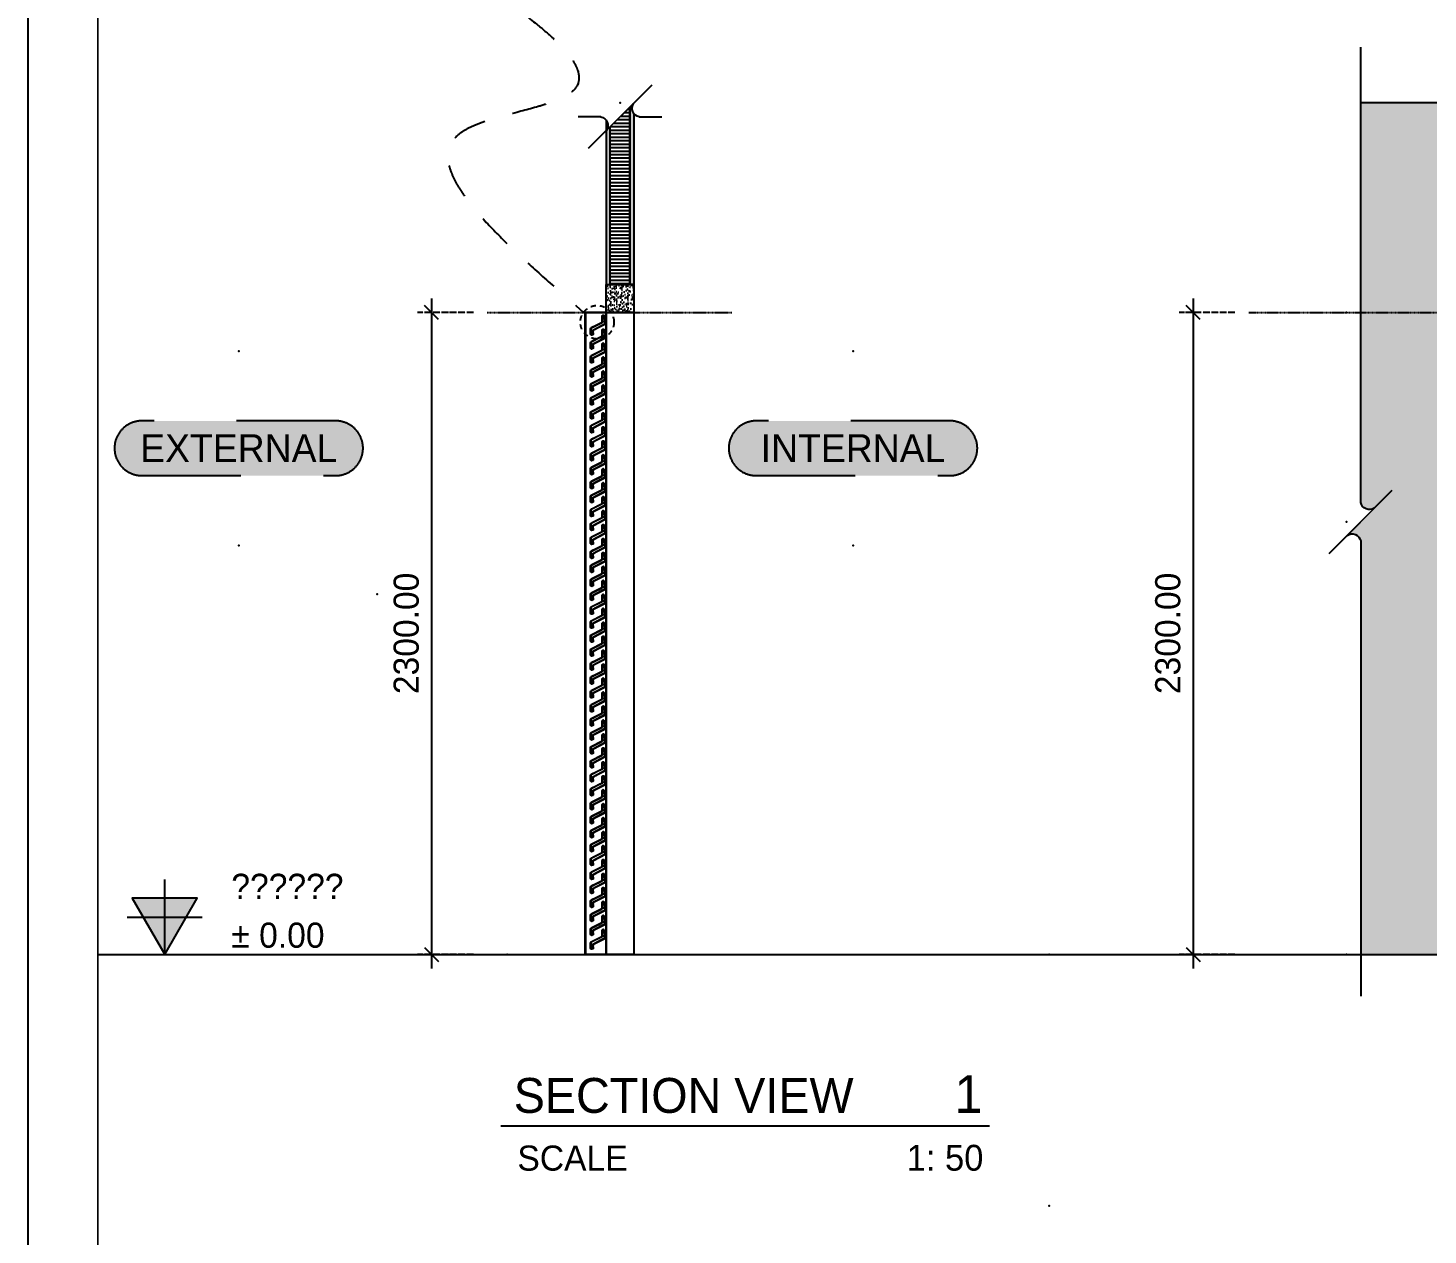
# Model space of a CAD drawing. Header units: millimetres. Extents: x -244126 to 368105, y -173968 to 259060.
# Drawn here: x -95051 to -90039, y 61630 to 65953 of the extents above; entities that cross this region are included whole.
import ezdxf
from ezdxf.enums import TextEntityAlignment as Align

# ---------------------------------------------------------------- set-up
doc = ezdxf.new("R2010")
doc.units = ezdxf.units.MM
doc.header["$MEASUREMENT"] = 0
for name, pattern in [('005_GG_TA_LINE', [13.75, 5, -1.25, 1.25, -1.25, 5]), ('ACAD_ISO04W100', [30, 24, -3, 0, -3]), ('BORDER2', [22.225, 6.35, -3.175, 6.35, -3.175, 0, -3.175]), ('CENTER', [2, 1.25, -0.25, 0.25, -0.25]), ('HIDDEN', [9.525, 6.35, -3.175]), ('TA_GL_000.00010', [0.000275, 0.0001, -2.5e-05, 2.5e-05, -2.5e-05, 0.0001]), ('TA_HL_002.00', [13, 7.1, -5.9]), ('TA_HL_003.00000', [19.5, 10.65, -8.85]), ('TA_HL_005.00000', [32.5, 17.75, -14.75]), ('TA_HL_035.00000', [227.5, 124.25, -103.25])]:
    doc.linetypes.add(name, pattern=pattern)
for name, color, linetype in [('000 - D I M', 6, 'Continuous'), ('000 - GRID', 8, 'CENTER'), ('000 - H A T C H', 8, 'Continuous'), ('000 - SYMBOL CON', 1, 'Continuous'), ('000 - T E X T', 4, 'Continuous'), ('000 - TITLEBLOCK', 4, 'Continuous'), ('000 - WIPEOUT', 250, 'Continuous'), ('001 - ASCESSORIES', 1, 'Continuous'), ('002 - STRUCTURAL STEEL', 4, 'Continuous'), ('004 - CONCRETE', 5, 'Continuous'), ('A03_SUN LOUVER', 7, 'Continuous')]:
    doc.layers.add(name, color=color, linetype=linetype)
doc.styles.add('BROWALLIA', font='BrowalliaUPC.ttf')
doc.styles.add('Cetury Gothic', font='GOTHIC.TTF')
doc.styles.add('CORDIA', font='cordia.shx')
doc.styles.add('MtXpl_BrowalliaUPC', font='BrowalliaUPC.ttf')
doc.styles.add('TA', font='Cordia New.ttf', dxfattribs={"height": 4.5})
doc.dimstyles.new('DIM E-E', dxfattribs={"dimscale": 2, "dimtxt": 0.18, "dimasz": 0.1, "dimexe": 0.1, "dimexo": 0.1, "dimgap": 0.09, "dimtad": 1, "dimtoh": 1, "dimzin": 0, "dimdsep": 46, "dimtxsty": 'CORDIA', "dimblk": 'OBLIQUE', "dimcen": 0.1, "dimdle": 0.1, "dimclrd": 40, "dimclre": 140, "dimclrt": 3, "dimadec": 0, "dimazin": 0, "dimtfac": 1, "dimtix": 1, "dimtmove": 2, "dimatfit": 3, "dimfxl": 1, "dimtolj": 1, "dimtzin": 0, "dimarcsym": 0})
pattern_1 = [(37.5, (400, 0), (-0.125987, 3.853648), [0, -3.04, 0, -3.4, 0, -3.25]), (7.5, (400, 0), (3.539553, 5.64429), [0, -1.64, 0, -2.74, 0, -1.05]), (327.5, (397.54, 0), (6.228284, 0.011318), [0, -1, 0, -3.6, 0, -4.7]), (317.5, (397.54, 0), (6.01225, 1.75535), [0, -0.5, 0, -2.36, 0, -2.7])]

# ---------------------------------------------------------------- blocks, each defined once
blk = doc.blocks.new('000 - FAMELINE_AL.SUN_LV_70Z_CUT_VIEW')
at = {"layer": '000 - H A T C H'}
h = blk.add_hatch(dxfattribs=at)
h.set_pattern_fill('ANSI32', color=8, scale=2)
edge = h.paths.add_edge_path()
edge.add_arc((-41.7, 63.8), 3.4, 359.7688, 500.7773)
edge.add_line((-44.4, 66), (-46.4, 63.4))
edge.add_line((-46.4, 63.4), (-46, 63))
edge.add_line((-46, 63), (-43.9, 65.6))
edge.add_arc((-41.7, 63.8), 2.8, -0.2548, 140.7773, ccw=False)
edge.add_line((-38.9, 63.8), (-38.9, 44))
edge.add_arc((-34.9, 44), 4, 180, 244.3295)
edge.add_line((-36.7, 40.4), (0.9, 21.5))
edge.add_arc((-0.6, 18.5), 3.4, 0, 64.3295, ccw=False)
edge.add_line((2.8, 18.5), (2.8, 0))
edge.add_arc((0, 0), 2.8, 214.4412, 359.7779, ccw=False)
edge.add_line((-2.3, -1.6), (-4.1, 1))
edge.add_line((-4.1, 1), (-4.6, 0.7))
edge.add_line((-4.6, 0.7), (-2.8, -1.9))
edge.add_arc((0, 0), 3.4, 214.4413, 359.7725)
edge.add_line((3.4, 0), (3.4, 18.5))
edge.add_arc((-0.6, 18.5), 4, 0, 64.3295)
edge.add_line((1.1, 22.1), (-36.4, 41))
edge.add_arc((-34.9, 44), 3.4, 180, 244.3295, ccw=False)
edge.add_line((-38.3, 44), (-38.3, 63.8))
at = {"layer": 'A03_SUN LOUVER', "color": 0}
blk.add_lwpolyline([(-38.3, 63.8, 0.706786), (-44.4, 66), (-46.4, 63.4), (-46, 63), (-43.9, 65.6, -0.70694), (-38.9, 63.8), (-38.9, 44, 0.288302), (-36.7, 40.4), (0.9, 21.5, -0.288302), (2.8, 18.5), (2.8, 0, -0.735492), (-2.3, -1.6), (-4.1, 1), (-4.6, 0.7), (-2.8, -1.9, 0.735455), (3.4, 0), (3.4, 18.5, 0.288302), (1.1, 22.1), (-36.4, 41, -0.288302), (-38.3, 44), (-38.3, 63.8)], format="xyb", dxfattribs=at)
blk = doc.blocks.new('000 - ASSCESSORIES_FAMELINE_AL.FLEX_BK_FOR_70Z_[70Z-BK]_CUT_VIEW')
at = {"layer": '000 - H A T C H'}
h = blk.add_hatch(dxfattribs=at)
h.set_pattern_fill('ANSI32', color=8, scale=0.005)
h.set_pattern_definition([(45, (9.087007, -46.378), (-0.001325825215, 0.001325825215), []), (45, (9.0878909, -46.378), (-0.001325825215, 0.001325825215), [])])
edge = h.paths.add_edge_path()
edge.add_line((-0.0128, -0.0098), (-0.013, -0.01))
edge.add_line((-0.013, -0.01), (-0.0132, -0.0098))
edge.add_line((-0.0132, -0.0098), (-0.0134, -0.01))
edge.add_line((-0.0134, -0.01), (-0.0136, -0.0098))
edge.add_line((-0.0136, -0.0098), (-0.0138, -0.01))
edge.add_line((-0.0138, -0.01), (-0.014, -0.0098))
edge.add_line((-0.014, -0.0098), (-0.0142, -0.01))
edge.add_line((-0.0142, -0.01), (-0.0144, -0.0098))
edge.add_line((-0.0144, -0.0098), (-0.0146, -0.01))
edge.add_line((-0.0146, -0.01), (-0.0148, -0.0098))
edge.add_line((-0.0148, -0.0098), (-0.015, -0.01))
edge.add_line((-0.015, -0.01), (-0.0152, -0.0098))
edge.add_line((-0.0152, -0.0098), (-0.0154, -0.01))
edge.add_line((-0.0154, -0.01), (-0.0156, -0.0098))
edge.add_line((-0.0156, -0.0098), (-0.0158, -0.01))
edge.add_line((-0.0158, -0.01), (-0.016, -0.0098))
edge.add_line((-0.016, -0.0098), (-0.0162, -0.01))
edge.add_line((-0.0162, -0.01), (-0.0164, -0.0098))
edge.add_line((-0.0164, -0.0098), (-0.0166, -0.01))
edge.add_line((-0.0166, -0.01), (-0.0168, -0.0098))
edge.add_line((-0.0168, -0.0098), (-0.017, -0.01))
edge.add_line((-0.017, -0.01), (-0.0172, -0.0098))
edge.add_line((-0.0172, -0.0098), (-0.0174, -0.01))
edge.add_line((-0.0174, -0.01), (-0.0176, -0.0098))
edge.add_line((-0.0176, -0.0098), (-0.0178, -0.01))
edge.add_line((-0.0178, -0.01), (-0.018, -0.0098))
edge.add_line((-0.018, -0.0098), (-0.0182, -0.01))
edge.add_line((-0.0182, -0.01), (-0.0184, -0.0098))
edge.add_line((-0.0184, -0.0098), (-0.0186, -0.01))
edge.add_line((-0.0186, -0.01), (-0.0188, -0.0098))
edge.add_line((-0.0188, -0.0098), (-0.019, -0.01))
edge.add_line((-0.019, -0.01), (-0.0192, -0.0098))
edge.add_line((-0.0192, -0.0098), (-0.0194, -0.01))
edge.add_line((-0.0194, -0.01), (-0.0196, -0.0098))
edge.add_line((-0.0196, -0.0098), (-0.0198, -0.01))
edge.add_line((-0.0198, -0.01), (-0.02, -0.0098))
edge.add_line((-0.02, -0.0098), (-0.0202, -0.01))
edge.add_line((-0.0202, -0.01), (-0.0204, -0.0098))
edge.add_line((-0.0204, -0.0098), (-0.0206, -0.01))
edge.add_line((-0.0206, -0.01), (-0.0208, -0.0098))
edge.add_line((-0.0208, -0.0098), (-0.021, -0.01))
edge.add_line((-0.021, -0.01), (-0.0212, -0.0098))
edge.add_line((-0.0212, -0.0098), (-0.0214, -0.01))
edge.add_line((-0.0214, -0.01), (-0.0216, -0.0098))
edge.add_line((-0.0216, -0.0098), (-0.0218, -0.01))
edge.add_line((-0.0218, -0.01), (-0.022, -0.0098))
edge.add_line((-0.022, -0.0098), (-0.0222, -0.01))
edge.add_line((-0.0222, -0.01), (-0.0224, -0.0098))
edge.add_line((-0.0224, -0.0098), (-0.0226, -0.01))
edge.add_line((-0.0226, -0.01), (-0.0228, -0.0098))
edge.add_line((-0.0228, -0.0098), (-0.023, -0.01))
edge.add_line((-0.023, -0.01), (-0.0232, -0.0098))
edge.add_line((-0.0232, -0.0098), (-0.0234, -0.01))
edge.add_line((-0.0234, -0.01), (-0.0236, -0.0098))
edge.add_line((-0.0236, -0.0098), (-0.0238, -0.01))
edge.add_line((-0.0238, -0.01), (-0.024, -0.0098))
edge.add_line((-0.024, -0.0098), (-0.0242, -0.01))
edge.add_line((-0.0242, -0.01), (-0.0244, -0.0098))
edge.add_line((-0.0244, -0.0098), (-0.0246, -0.01))
edge.add_line((-0.0246, -0.01), (-0.0248, -0.0098))
edge.add_line((-0.0248, -0.0098), (-0.025, -0.01))
edge.add_line((-0.025, -0.01), (-0.0252, -0.0098))
edge.add_line((-0.0252, -0.0098), (-0.0254, -0.01))
edge.add_line((-0.0254, -0.01), (-0.0256, -0.0098))
edge.add_line((-0.0256, -0.0098), (-0.0258, -0.01))
edge.add_line((-0.0258, -0.01), (-0.026, -0.0098))
edge.add_line((-0.026, -0.0098), (-0.0262, -0.01))
edge.add_line((-0.0262, -0.01), (-0.0264, -0.0098))
edge.add_line((-0.0264, -0.0098), (-0.0266, -0.01))
edge.add_line((-0.0266, -0.01), (-0.0268, -0.0098))
edge.add_line((-0.0268, -0.0098), (-0.027, -0.01))
edge.add_line((-0.027, -0.01), (-0.0272, -0.0098))
edge.add_line((-0.0272, -0.0098), (-0.0274, -0.01))
edge.add_line((-0.0274, -0.01), (-0.0276, -0.0098))
edge.add_line((-0.0276, -0.0098), (-0.0297, -0.0098))
edge.add_line((-0.0297, -0.0098), (-0.0297, -0.006))
edge.add_line((-0.0297, -0.006), (-0.0503, 0.0356))
edge.add_arc((-0.0512, 0.0352), 0.001, 26.3938, 75.8219)
edge.add_line((-0.051, 0.0362), (-0.055, 0.0372))
edge.add_arc((-0.0553, 0.0362), 0.001, 75.8219, 104.1781)
edge.add_line((-0.0555, 0.0372), (-0.06, 0.036))
edge.add_line((-0.06, 0.036), (-0.0657, 0.0368))
edge.add_arc((-0.0656, 0.0373), 0.0005, 168.441, 262, ccw=False)
edge.add_line((-0.0661, 0.0374), (-0.066, 0.0378))
edge.add_arc((-0.0655, 0.0377), 0.0005, 87.068, 168.441, ccw=False)
edge.add_arc((-0.065, 0.0487), 0.0106, 267.068, 291.9915)
edge.add_arc((-0.0601, 0.0394), 0.001, 210.8217, 511.7252)
edge.add_arc((-0.0639, 0.031), 0.00937, 71.9055, 97.739)
edge.add_arc((-0.0652, 0.0406), 0.0003, 168.441, 277.739, ccw=False)
edge.add_line((-0.0655, 0.0406), (-0.0654, 0.0412))
edge.add_arc((-0.0649, 0.0411), 0.0005, 105, 168.441, ccw=False)
edge.add_line((-0.0651, 0.0416), (-0.0603, 0.0428))
edge.add_line((-0.0603, 0.0428), (-0.0493, 0.038))
edge.add_line((-0.0493, 0.038), (-0.0257, -0.007))
edge.add_line((-0.0257, -0.007), (-0.0119, -0.007))
edge.add_line((-0.0119, -0.007), (-0.0027, 0.0027))
edge.add_arc((-0.0023, 0.0023), 0.0005, 59.9831, 135.7891, ccw=False)
edge.add_line((-0.0021, 0.0027), (0.0026, -0.0006))
edge.add_arc((0.0024, -0.0009), 0.0003, -53.13, 54.27, ccw=False)
edge.add_line((0.0026, -0.0011), (0.0004, -0.0028))
edge.add_arc((0.0002, -0.0025), 0.0003, 212.0054, 306.87, ccw=False)
edge.add_line((-0.0001, -0.0027), (-0.0021, 0.0007))
edge.add_arc((-0.0024, 0.0005), 0.0003, 32.0054, 145.4915)
edge.add_line((-0.0026, 0.0007), (-0.0079, -0.007))
edge.add_line((-0.0079, -0.007), (-0.0079, -0.0098))
edge.add_line((-0.0079, -0.0098), (-0.01, -0.0098))
edge.add_line((-0.01, -0.0098), (-0.0102, -0.01))
edge.add_line((-0.0102, -0.01), (-0.0104, -0.0098))
edge.add_line((-0.0104, -0.0098), (-0.0106, -0.01))
edge.add_line((-0.0106, -0.01), (-0.0108, -0.0098))
edge.add_line((-0.0108, -0.0098), (-0.011, -0.01))
edge.add_line((-0.011, -0.01), (-0.0112, -0.0098))
edge.add_line((-0.0112, -0.0098), (-0.0114, -0.01))
edge.add_line((-0.0114, -0.01), (-0.0116, -0.0098))
edge.add_line((-0.0116, -0.0098), (-0.0118, -0.01))
edge.add_line((-0.0118, -0.01), (-0.012, -0.0098))
edge.add_line((-0.012, -0.0098), (-0.0122, -0.01))
edge.add_line((-0.0122, -0.01), (-0.0124, -0.0098))
edge.add_line((-0.0124, -0.0098), (-0.0126, -0.01))
edge.add_line((-0.0126, -0.01), (-0.0128, -0.0098))
at = {"layer": '001 - ASCESSORIES', "color": 0, "linetype": 'ByBlock'}
blk.add_lwpolyline([(-0.0128, -0.0098), (-0.013, -0.01), (-0.0132, -0.0098), (-0.0134, -0.01), (-0.0136, -0.0098), (-0.0138, -0.01), (-0.014, -0.0098), (-0.0142, -0.01), (-0.0144, -0.0098), (-0.0146, -0.01), (-0.0148, -0.0098), (-0.015, -0.01), (-0.0152, -0.0098), (-0.0154, -0.01), (-0.0156, -0.0098), (-0.0158, -0.01), (-0.016, -0.0098), (-0.0162, -0.01), (-0.0164, -0.0098), (-0.0166, -0.01), (-0.0168, -0.0098), (-0.017, -0.01), (-0.0172, -0.0098), (-0.0174, -0.01), (-0.0176, -0.0098), (-0.0178, -0.01), (-0.018, -0.0098), (-0.0182, -0.01), (-0.0184, -0.0098), (-0.0186, -0.01), (-0.0188, -0.0098), (-0.019, -0.01), (-0.0192, -0.0098), (-0.0194, -0.01), (-0.0196, -0.0098), (-0.0198, -0.01), (-0.02, -0.0098), (-0.0202, -0.01), (-0.0204, -0.0098), (-0.0206, -0.01), (-0.0208, -0.0098), (-0.021, -0.01), (-0.0212, -0.0098), (-0.0214, -0.01), (-0.0216, -0.0098), (-0.0218, -0.01), (-0.022, -0.0098), (-0.0222, -0.01), (-0.0224, -0.0098), (-0.0226, -0.01), (-0.0228, -0.0098), (-0.023, -0.01), (-0.0232, -0.0098), (-0.0234, -0.01), (-0.0236, -0.0098), (-0.0238, -0.01), (-0.024, -0.0098), (-0.0242, -0.01), (-0.0244, -0.0098), (-0.0246, -0.01), (-0.0248, -0.0098), (-0.025, -0.01), (-0.0252, -0.0098), (-0.0254, -0.01), (-0.0256, -0.0098), (-0.0258, -0.01), (-0.026, -0.0098), (-0.0262, -0.01), (-0.0264, -0.0098), (-0.0266, -0.01), (-0.0268, -0.0098), (-0.027, -0.01), (-0.0272, -0.0098), (-0.0274, -0.01), (-0.0276, -0.0098), (-0.0297, -0.0098), (-0.0297, -0.006), (-0.0503, 0.0356, 0.219078), (-0.051, 0.0362), (-0.055, 0.0372, 0.124362), (-0.0555, 0.0372), (-0.06, 0.036), (-0.0657, 0.0368, -0.432527), (-0.0661, 0.0374), (-0.066, 0.0378, -0.370769), (-0.0655, 0.0382, 0.10918), (-0.061, 0.0389, 3.791782), (-0.061, 0.0399, 0.1132), (-0.0652, 0.0403, -0.51668), (-0.0655, 0.0406), (-0.0654, 0.0412, -0.284107), (-0.0651, 0.0416), (-0.0603, 0.0428), (-0.0493, 0.038), (-0.0257, -0.007), (-0.0119, -0.007), (-0.0027, 0.0027, -0.343381), (-0.0021, 0.0027), (0.0026, -0.0006, -0.506232), (0.0026, -0.0011), (0.0004, -0.0028, -0.439306), (-0.0001, -0.0027), (-0.0021, 0.0007, 0.540056), (-0.0026, 0.0007), (-0.0079, -0.007), (-0.0079, -0.0098), (-0.01, -0.0098), (-0.0102, -0.01), (-0.0104, -0.0098), (-0.0106, -0.01), (-0.0108, -0.0098), (-0.011, -0.01), (-0.0112, -0.0098), (-0.0114, -0.01), (-0.0116, -0.0098), (-0.0118, -0.01), (-0.012, -0.0098), (-0.0122, -0.01), (-0.0124, -0.0098), (-0.0126, -0.01)], format="xyb", close=True, dxfattribs=at)
at = {"layer": '001 - ASCESSORIES', "color": 0}
for p in [(-0.0601, 0.0394), (0, 0)]:
    blk.add_point(p, dxfattribs=at)
at = {"layer": 'Defpoints', "color": 250, "linetype": 'HIDDEN', "ltscale": 0.5}
blk.add_line((-0.0188, -0.0008), (-0.0188, -0.0132), dxfattribs=at)
blk = doc.blocks.new('*U2958')
at = {"layer": '001 - ASCESSORIES', "color": 2, "xscale": 1000, "yscale": 1000, "zscale": 1000}
for p in [(-1064, 9.8), (-1014, 9.8), (-964, 9.8), (-914, 9.8), (-864, 9.8), (-814, 9.8), (-764, 9.8), (-714, 9.8), (-664, 9.8), (-614, 9.8), (-564, 9.8), (-514, 9.8), (-464, 9.8), (-414, 9.8), (-364, 9.8), (-314, 9.8), (-264, 9.8), (-214, 9.8), (-164, 9.8), (-114, 9.8), (-64, 9.8), (-14, 9.8), (36, 9.8), (86, 9.8), (136, 9.8), (186, 9.8), (236, 9.8), (286, 9.8), (336, 9.8), (386, 9.8), (436, 9.8), (486, 9.8), (536, 9.8), (586, 9.8), (636, 9.8), (686, 9.8), (736, 9.8), (786, 9.8), (836, 9.8), (886, 9.8), (936, 9.8), (986, 9.8), (1036, 9.8), (1086, 9.8), (1136, 9.8)]:
    blk.add_blockref('000 - ASSCESSORIES_FAMELINE_AL.FLEX_BK_FOR_70Z_[70Z-BK]_CUT_VIEW', p, dxfattribs=at)
at = {"layer": 'A03_SUN LOUVER', "color": 3, "xscale": -1, "rotation": 270}
for p in [(-1127.5, 52.1), (-1077.5, 52.1), (-1027.5, 52.1), (-977.5, 52.1), (-927.5, 52.1), (-877.5, 52.1), (-827.5, 52.1), (-777.5, 52.1), (-727.5, 52.1), (-677.5, 52.1), (-627.5, 52.1), (-577.5, 52.1), (-527.5, 52.1), (-477.5, 52.1), (-427.5, 52.1), (-377.5, 52.1), (-327.5, 52.1), (-277.5, 52.1), (-227.5, 52.1), (-177.5, 52.1), (-127.5, 52.1), (-77.5, 52.1), (-27.5, 52.1), (22.5, 52.1), (72.5, 52.1), (122.5, 52.1), (172.5, 52.1), (222.5, 52.1), (272.5, 52.1), (322.5, 52.1), (372.5, 52.1), (422.5, 52.1), (472.5, 52.1), (522.5, 52.1), (572.5, 52.1), (622.5, 52.1), (672.5, 52.1), (722.5, 52.1), (772.5, 52.1), (822.5, 52.1), (872.5, 52.1), (922.5, 52.1), (972.5, 52.1), (1022.5, 52.1), (1072.5, 52.1)]:
    blk.add_blockref('000 - FAMELINE_AL.SUN_LV_70Z_CUT_VIEW', p, dxfattribs=at)
blk = doc.blocks.new('*U2922')
at = {"color": 0}
blk.add_wipeout([(0, 2300), (100, 2300), (100, 0), (0, 0)], dxfattribs=at).dxf.layer = '000 - WIPEOUT'
at = {"layer": '002 - STRUCTURAL STEEL', "color": 0, "linetype": 'ByBlock'}
blk.add_lwpolyline([(0, 2300), (100, 2300), (100, 0), (0, 0)], close=True, dxfattribs=at)
blk = doc.blocks.new('000 - CONCRETE_COLUMN_100x100mm.-CUT_VIEW')
at = {"layer": '000 - H A T C H'}
h = blk.add_hatch(dxfattribs=at)
h.set_pattern_fill('AR-CONC', color=256, scale=4)
h.set_pattern_definition([(50, (-55619.507, -25057.84), (28.690407, -2.510085), [3, -33]), (355, (-55619.507, -25057.84), (-5.550053, 30.087685), [2.4, -26.4]), (100.451444, (-55617.116, -25058.05), (23.140354, 27.5776), [2.549608, -28.045684]), (46.1842, (-55619.507, -25049.84), (42.689653, -6.620771), [4.5, -49.5]), (96.635635, (-55615.95, -25050.39), (37.386478, 38.964744), [3.824414, -42.06855]), (351.18416, (-55619.507, -25049.84), (37.386478, 38.964744), [3.6, -39.6]), (21, (-55615.507, -25051.84), (23.876282, -16.104756), [3, -33]), (326, (-55615.507, -25051.84), (9.732613, 29.006002), [2.4, -26.4]), (71.451445, (-55613.517, -25053.182), (33.608895, 12.901246), [2.549608, -28.045684]), (37.5, (-55619.507, -25057.84), (0.4863942, 13.3157542), [0, -26.08, 0, -26.8, 0, -26.5]), (7.5, (-55619.507, -25057.84), (10.5227815, 15.7764685), [0, -15.28, 0, -25.48, 0, -10.1]), (327.5, (-55628.427, -25057.84), (21.3528974, -0.9021949), [0, -10, 0, -31.2, 0, -41.4]), (317.5, (-55632.427, -25057.84), (23.327447, 4.0041993), [0, -13, 0, -20.72, 0, -29.4])])
h.paths.add_polyline_path([(-50, -50), (50, -50), (50, 50), (-50, 50)])
at = {"layer": '004 - CONCRETE'}
blk.add_lwpolyline([(-50, -50), (50, -50), (50, 50), (-50, 50)], close=True, dxfattribs=at)
blk = doc.blocks.new('000 - ASSCESSORIES_FAMELINE_AL.WALL_ANGLE_WA-25x100x0.9mm._CUT_VIEW')
at = {"layer": '000 - H A T C H'}
h = blk.add_hatch(dxfattribs=at)
h.set_pattern_fill('ANSI32', color=8, scale=5)
h.set_pattern_definition([(45, (9126.7655, -47348.392), (-1.325825215, 1.325825215), []), (45, (9127.6494, -47348.392), (-1.325825215, 1.325825215), [])])
edge = h.paths.add_edge_path()
edge.add_arc((-18.9, -1.1), 0.2, 90, 180, ccw=False)
edge.add_line((-18.9, -0.9), (0, -0.9))
edge.add_line((0, -0.9), (0, 0))
edge.add_line((0, 0), (-18.9, 0))
edge.add_arc((-18.9, -1.1), 1.1, 90, 180)
edge.add_line((-20, -1.1), (-20, -73.9))
edge.add_arc((-18.9, -73.9), 1.1, 180, 270)
edge.add_line((-18.9, -75), (3.8, -75))
edge.add_arc((3.8, -73.8), 1.15, 270, 450)
edge.add_line((3.8, -72.7), (-3, -72.7))
edge.add_line((-3, -72.7), (-3, -73.6))
edge.add_line((-3, -73.6), (2.9, -73.6))
edge.add_line((2.9, -73.6), (3.8, -73.6))
edge.add_arc((3.8, -73.8), 0.25, -90, 90, ccw=False)
edge.add_line((3.8, -74.1), (-18.9, -74.1))
edge.add_arc((-18.9, -73.9), 0.2, 180, 270, ccw=False)
edge.add_line((-19.1, -73.9), (-19.1, -6.6))
edge.add_line((-19.1, -6.6), (-19.1, -1.1))
at = {"layer": '001 - ASCESSORIES', "color": 0}
blk.add_lwpolyline([(-19.1, -1.1, -0.414214), (-18.9, -0.9), (0, -0.9), (0, 0), (-18.9, 0, 0.414214), (-20, -1.1), (-20, -73.9, 0.414214), (-18.9, -75), (3.8, -75, 1), (3.8, -72.7), (-3, -72.7), (-3, -73.6), (2.9, -73.6), (3.8, -73.6, -1), (3.8, -74.1), (-18.9, -74.1, -0.414214), (-19.1, -73.9), (-19.1, -6.6)], format="xyb", close=True, dxfattribs=at)
at = {"layer": 'Defpoints', "color": 2, "insert": (-16, -71.5, -7.2), "char_height": 1, "width": 59.684, "attachment_point": 2, "style": 'Cetury Gothic'}
blk.add_mtext('{\\C150;WA-7}', dxfattribs=at)
blk = doc.blocks.new('*U2923')
at = {"layer": '001 - ASCESSORIES', "color": 0}
for points in [[(55, 0), (-20, 0), (-20, 2300), (55, 2300)], [(-20, 2300), (-19.1, 2300), (-19.1, 0), (-20, 0)], [(54.1, 0), (55, 0), (55, 2300), (54.1, 2300)]]:
    blk.add_lwpolyline(points, close=True, dxfattribs=at)
blk = doc.blocks.new('A$Cfd196da9')
at = {"color": 0, "linetype": 'ByBlock', "const_width": 0.1}
blk.add_lwpolyline([(-143.5, -98), (96.5, -98), (96.5, 99), (-143.5, 99)], close=True, dxfattribs=at)
blk = doc.blocks.new('*U1679')
at = {"linetype": '005_GG_TA_LINE'}
blk.add_point((1250, 5925), dxfattribs=at)
at = {"layer": '000 - TITLEBLOCK', "color": 250}
blk.add_lwpolyline([(0, 0), (14850, 0), (14850, 10500), (0, 10500)], close=True, dxfattribs=at)
at = {"layer": '000 - T E X T', "color": 3, "xscale": 50, "yscale": 50, "zscale": 50}
blk.add_blockref('A$Cfd196da9', (7425, 5250), dxfattribs=at)
at = {"color": 4, "style": 'TA'}
blk.add_attdef('PAPER_SIZE', text='', height=62.5, dxfattribs=at).set_placement((14215, 249.4), align=Align.MIDDLE_RIGHT)
blk.add_attdef('SCALE_SIZE', text='', height=62.5, dxfattribs=at).set_placement((14337.8, 250.7), align=Align.MIDDLE_LEFT)
at = {"layer": '000 - T E X T', "color": 250, "style": 'TA'}
for tag, height, p in [('SUPERLINK', 50, (431.6, 10394.1)), ('NAMEFILE', 50, (431.6, 10294.1)), ('SC', 1000, (84.1, 9380.3))]:
    blk.add_attdef(tag, text='', height=height, dxfattribs=at).set_placement(p, align=Align.MIDDLE_LEFT)
at = {"layer": '000 - T E X T', "color": 4, "style": 'TA'}
for tag, height, p in [('PRELIM_NAME_JOB_1', 50, (13116.6, 8254.8)), ('PRELIM_NAME_JOB_2', 50, (13116.6, 8145.7)), ('PRELIM_NAME_PROJECT_1', 75, (12370.2, 7732.8)), ('PRELIM_NAME_PROJECT_2', 75, (12370.2, 7547.8)), ('PRELIM_NAME_PROJECT_3', 75, (12370.2, 7362.8)), ('PRELIM_NAME_TITLE_3', 60, (12387.7, 1849.7)), ('DRAWING_NO1', 60, (12365.3, 822.9)), ('DRAWING_NO2', 60, (12365.3, 622.9)), ('PRELIM_NAME_TITLE_1', 1.2, (247.8, 43.7)), ('PRELIM_NAME_TITLE_2', 1.2, (247.8, 40.3))]:
    blk.add_attdef(tag, text='', height=height, dxfattribs=at).set_placement(p, align=Align.MIDDLE_LEFT)
at = {"layer": '000 - T E X T', "color": 4, "style": 'Cetury Gothic'}
for tag, p in [('SHEET_NO.', (14039.5, 849.9)), ('TOTAL_SHEET_NO.', (14024.1, 441))]:
    blk.add_attdef(tag, text='', height=90, dxfattribs=at).set_placement(p, align=Align.CENTER)
at = {"layer": '000 - T E X T', "color": 4, "style": 'TA'}
blk.add_attdef('NAME_REMARK', (1382.1, 432.6), '', height=100, dxfattribs=at)
blk = doc.blocks.new('*U2935')
at = {"color": 3}
blk.add_wipeout([(-0.97, 0.03), (0.97, 1.97), (0.89, 1.79), (0.87, 1.58), (0.92, 1.38), (1.03, 1.21), (1.18, 1.07), (1.38, 1), (66, 1), (66, -2.33), (-66, -2.35), (-66, 0.98), (-1.37, 1), (-1.18, 0.93), (-1.02, 0.8), (-0.91, 0.62), (-0.87, 0.42), (-0.89, 0.22)], dxfattribs=at).dxf.layer = '000 - WIPEOUT'
at = {"color": 250}
blk.add_lwpolyline([(66, 1), (66, 1)], dxfattribs=at)
at = {"layer": '000 - SYMBOL CON', "color": 0}
blk.add_line((1.38, 1), (66, 1), dxfattribs=at)
blk = doc.blocks.new('*U2936')
at = {"color": 3}
blk.add_wipeout([(1.38, 1.01), (1.18, 0.93), (1.03, 0.8), (0.92, 0.62), (0.87, 0.42), (0.89, 0.22), (0.97, 0.03), (-0.97, 1.97), (-0.89, 1.79), (-0.87, 1.58), (-0.91, 1.38), (-1.02, 1.21), (-1.18, 1.08), (-1.37, 1.01), (-34, 1.01), (-34, -2.32), (34, -2.33), (34, 1.01)], dxfattribs=at).dxf.layer = '000 - WIPEOUT'
at = {"color": 250}
blk.add_lwpolyline([(34, 1.01), (34, 1.01)], dxfattribs=at)
at = {"color": 3}
blk.add_point((0, 0), dxfattribs=at)
at = {"layer": '000 - SYMBOL CON', "color": 0, "extrusion": (0, 0, -1)}
blk.add_line((2.27, -1.26), (-2.27, 3.27), dxfattribs=at)
at = {"layer": '000 - SYMBOL CON', "color": 0}
for p, q in [((-1.37, 1.01), (-34, 1.01)), ((1.38, 1.01), (34, 1.01))]:
    blk.add_line(p, q, dxfattribs=at)
at = {"layer": '000 - SYMBOL CON', "color": 0, "extrusion": (0, 0, -1)}
for centre, radius, start, end in [((1.5, 1.63), 0.634, 146.7272, 258.2728), ((-1.51, 0.38), 0.638, 326.68, 78.0794)]:
    blk.add_arc(centre, radius, start, end, dxfattribs=at)
blk = doc.blocks.new('*U2939')
at = {"layer": '000 - GRID', "color": 0, "linetype": 'ByBlock'}
blk.add_line((0, 144.4), (0, -2846.4), dxfattribs=at)
at = {"layer": '000 - GRID', "color": 0}
blk.add_point((0, 0), dxfattribs=at)
at = {"style": 'TA', "flags": 1}
blk.add_attdef('LOCATION', (6, 6), '', height=4.5, dxfattribs=at)
blk = doc.blocks.new('_Oblique')
at = {"color": 0, "linetype": 'ByBlock', "lineweight": -2}
blk.add_line((-0.5, -0.5), (0.5, 0.5), dxfattribs=at)
blk = doc.blocks.new('*D2940')
at = {"layer": '000 - D I M', "color": 40, "lineweight": -2, "transparency": 16777216}
blk.add_line((-90879.9, 64984.6), (-90879.9, 62584.6), dxfattribs=at)
at = {"layer": '000 - D I M', "color": 140, "linetype": 'ACAD_ISO04W100', "lineweight": -2, "transparency": 16777216}
for p, q in [((-90729.9, 64934.6), (-90929.9, 64934.6)), ((-90729.9, 62634.6), (-90929.9, 62634.6))]:
    blk.add_line(p, q, dxfattribs=at)
at = {"layer": 'Defpoints', "color": 0, "transparency": 16777216}
for p in [(-90679.9, 64934.6), (-90879.9, 62634.6), (-90679.9, 62634.6)]:
    blk.add_point(p, dxfattribs=at)
at = {"layer": '000 - D I M', "color": 40, "lineweight": -2, "transparency": 16777216, "xscale": 50, "yscale": 50, "zscale": 50}
for p, rotation in [((-90879.9, 64934.6), 90), ((-90879.9, 62634.6), 270)]:
    blk.add_blockref('_Oblique', p, dxfattribs=dict(at, rotation=rotation))
at = {"layer": '000 - D I M', "color": 3, "transparency": 16777216, "insert": (-90969.9, 63784.6), "char_height": 90, "attachment_point": 5, "rotation": 90, "style": 'CORDIA'}
blk.add_mtext('\\A1;2300.00', dxfattribs=at)
blk = doc.blocks.new('*U2942')
at = {"color": 3}
blk.add_point((0, -72.2), dxfattribs=at)
at = {"layer": '000 - GRID', "color": 0, "linetype": 'ByBlock'}
blk.add_line((0, 144.4), (0, -216.6), dxfattribs=at)
at = {"layer": '000 - GRID', "color": 0}
blk.add_point((0, 0), dxfattribs=at)
at = {"style": 'TA', "flags": 1}
blk.add_attdef('LOCATION', (6, 6), '', height=4.5, dxfattribs=at)
blk = doc.blocks.new('*D2941')
at = {"layer": '000 - D I M', "color": 40, "lineweight": -2, "transparency": 16777216}
blk.add_line((-93606.5, 64984.6), (-93606.5, 62584.6), dxfattribs=at)
at = {"layer": '000 - D I M', "color": 140, "linetype": 'ACAD_ISO04W100', "lineweight": -2, "transparency": 16777216}
for p, q in [((-93456.5, 64934.6), (-93656.5, 64934.6)), ((-93456.5, 62634.6), (-93656.5, 62634.6))]:
    blk.add_line(p, q, dxfattribs=at)
at = {"layer": 'Defpoints', "color": 0, "transparency": 16777216}
for p in [(-93406.5, 64934.6), (-93606.5, 62634.6), (-93406.5, 62634.6)]:
    blk.add_point(p, dxfattribs=at)
at = {"layer": '000 - D I M', "color": 40, "lineweight": -2, "transparency": 16777216, "xscale": 50, "yscale": 50, "zscale": 50}
for p, rotation in [((-93606.5, 64934.6), 90), ((-93606.5, 62634.6), 270)]:
    blk.add_blockref('_Oblique', p, dxfattribs=dict(at, rotation=rotation))
at = {"layer": '000 - D I M', "color": 3, "transparency": 16777216, "insert": (-93696.5, 63784.6), "char_height": 90, "attachment_point": 5, "rotation": 90, "style": 'CORDIA'}
blk.add_mtext('\\A1;2300.00', dxfattribs=at)
blk = doc.blocks.new('*U2943')
at = {"layer": '000 - H A T C H'}
h = blk.add_hatch(color=250, dxfattribs=at)
h.dxf.hatch_style = 1
h.paths.add_polyline_path([(-22.19, 4.02), (-26.83, 4.02), (-26.84, 4.02), (-24.51, 0), (-22.19, 4.02)])
at = {"color": 8}
blk.add_lwpolyline([(-29.3, 0), (-6, 0), (-1, 0), (-1, 0)], dxfattribs=at)
blk.add_point((0, 0))
at = {"layer": '000 - SYMBOL CON', "color": 2}
blk.add_lwpolyline([(-24.51, 0), (-22.19, 4.02), (-26.84, 4.02)], close=True, dxfattribs=at)
at = {"layer": 'Defpoints', "color": 250}
for p, q in [((-24.51, 0), (-24.51, 5.37)), ((-27.2, 2.68), (-21.83, 2.68))]:
    blk.add_line(p, q, dxfattribs=at)
at = {"layer": '000 - T E X T', "style": 'TA'}
for tag, p in [('NAME5', (-19.74, 15.48)), ('NAME4', (-19.74, 11.48)), ('NAME3', (-19.74, 7.48)), ('NAME2', (-19.74, 3.98)), ('NAME1', (-19.74, 0.48))]:
    blk.add_attdef(tag, p, '', height=1.8, dxfattribs=at)
at = {"layer": '000 - T E X T', "style": 'BROWALLIA'}
blk.add_attdef('NO.', text='', height=2.5, dxfattribs=at).set_placement((-24.54, 2.73), align=Align.MIDDLE_CENTER)
blk = doc.blocks.new('*U2947')
at = {"color": 4}
blk.add_line((-4.26, 5.7), (-39.26, 5.7), dxfattribs=at)
at = {"linetype": 'TA_GL_000.00010'}
blk.add_point((0, 18), dxfattribs=at)
blk.add_point((0, 0))
at = {"color": 4, "linetype": 'BORDER2', "style": 'Cetury Gothic'}
blk.add_text('SCALE', height=1.8, dxfattribs=at).set_placement((-38.07, 2.51))
at = {"color": 0, "style": 'TA'}
for tag, p in [('HEADING2', (-38.33, 10.65)), ('HEADING', (-38.33, 6.65))]:
    blk.add_attdef(tag, p, '', height=2.5, dxfattribs=at)
for tag, height, p in [('LO', 2.7, (-4.76, 6.65)), ('SC', 1.85, (-4.7, 2.51))]:
    blk.add_attdef(tag, text='', height=height, dxfattribs=at).set_placement(p, align=Align.RIGHT)
blk = doc.blocks.new('*U3036')
at = {"layer": '000 - H A T C H'}
h = blk.add_hatch(dxfattribs=at)
h.set_pattern_fill('AR-SAND', color=8, scale=2)
h.set_pattern_definition(pattern_1)
h.paths.add_polyline_path([(650, 50), (0, 50), (0, 35), (650, 35)])
h = blk.add_hatch(dxfattribs=at)
h.set_pattern_fill('ANSI31', color=8, scale=100, angle=45)
h.set_pattern_definition([(90, (400, 0), (-12.5, 0), [])])
h.paths.add_polyline_path([(650, -35), (0, -35), (0, 35), (650, 35)])
h = blk.add_hatch(dxfattribs=at)
h.set_pattern_fill('AR-SAND', color=8, scale=2)
h.set_pattern_definition(pattern_1)
h.paths.add_polyline_path([(0, -35), (650, -35), (650, -50), (0, -50)])
at = {"color": 3}
for points in [[(650, 50), (0, 50), (0, 35), (650, 35)], [(0, -35), (650, -35), (650, -50), (0, -50)]]:
    blk.add_lwpolyline(points, close=True, dxfattribs=at)
at = {"color": 2}
blk.add_lwpolyline([(650, -35), (0, -35), (0, 35), (650, 35)], close=True, dxfattribs=at)
blk = doc.blocks.new('*U2965')
at = {"color": 3}
blk.add_wipeout([(1.38, -1), (1.18, -0.93), (1.03, -0.79), (0.92, -0.62), (0.87, -0.42), (0.89, -0.21), (0.97, -0.03), (-0.97, -1.97), (-0.89, -1.78), (-0.87, -1.58), (-0.91, -1.38), (-1.02, -1.2), (-1.18, -1.07), (-1.37, -1), (-3, -1), (-3, 2.34), (3, 2.33), (3, -1)], dxfattribs=at).dxf.layer = '000 - WIPEOUT'
at = {"color": 250}
blk.add_lwpolyline([(3, -1), (3, -1)], dxfattribs=at)
at = {"color": 3}
blk.add_point((0, 0), dxfattribs=at)
at = {"layer": '000 - SYMBOL CON', "color": 0, "extrusion": (0, 0, -1)}
blk.add_line((2.27, 1.27), (-2.27, -3.27), dxfattribs=at)
at = {"layer": '000 - SYMBOL CON', "color": 0}
for p, q in [((-1.37, -1), (-3, -1)), ((1.38, -1), (3, -1))]:
    blk.add_line(p, q, dxfattribs=at)
at = {"layer": '000 - SYMBOL CON', "color": 0, "extrusion": (0, 0, -1)}
for centre, radius, start, end in [((1.5, -1.62), 0.634, 101.7272, 213.2728), ((-1.51, -0.38), 0.638, 281.9206, 33.32)]:
    blk.add_arc(centre, radius, start, end, dxfattribs=at)
blk = doc.blocks.new('*U2972')
at = {"layer": '000 - H A T C H', "linetype": '005_GG_TA_LINE'}
h = blk.add_hatch(color=250, dxfattribs=at)
h.dxf.hatch_style = 1
edge = h.paths.add_edge_path()
edge.add_arc((-6.94, 0), 1.96, 90, 180)
edge.add_arc((-6.94, 0), 1.96, 180, 270)
edge.add_line((-6.94, -1.96), (6.94, -1.96))
edge.add_arc((6.94, 0), 1.96, 270, 360)
edge.add_arc((6.94, 0), 1.96, 360, 450)
edge.add_line((6.94, 1.96), (-6.94, 1.96))
for p in [(0, 6.96), (0, -6.96)]:
    blk.add_point(p)
at = {"layer": '000 - SYMBOL CON', "color": 0, "linetype": 'ByBlock'}
blk.add_lwpolyline([(-6.94, 1.96, 0.414214), (-8.9, 0, 0.414214), (-6.94, -1.96), (6.94, -1.96, 0.414214), (8.9, 0, 0.414214), (6.94, 1.96)], format="xyb", close=True, dxfattribs=at)
at = {"layer": '000 - T E X T', "color": 0, "style": 'MtXpl_BrowalliaUPC'}
blk.add_attdef('NO.CODE', text='', height=2, dxfattribs=at).set_placement((0, 0), align=Align.MIDDLE_CENTER)

msp = doc.modelspace()

# ---------------------------------------------------------------- hatches: boundary and pattern name
at = {"layer": '000 - H A T C H'}
h = msp.add_hatch(dxfattribs=at)
h.set_pattern_fill('AR-SAND', color=8, scale=50)
h.set_pattern_definition([(37.5, (-66600.11, 17026.11), (-3.14967, 96.34119), [0, -76, 0, -85, 0, -81.25]), (7.5, (-66600.11, 17026.11), (88.48884, 141.1073), [0, -41, 0, -68.5, 0, -26.25]), (327.5, (-66661.61, 17026.11), (155.70709, 0.28295), [0, -25, 0, -90, 0, -117.5]), (317.5, (-66661.61, 17026.11), (150.30633, 43.88378), [0, -12.5, 0, -59, 0, -67.5])])
h.paths.add_polyline_path([(-83729.89712, 65734.64292), (-90329.89712, 65734.64292), (-90329.89712, 62634.64292), (-89529.89712, 62634.64292), (-89529.89712, 64934.64292), (-84529.89712, 64934.64292), (-84529.89712, 62634.64292), (-83729.89712, 62634.64292)])

# ---------------------------------------------------------------- linework, layer by layer
at = {"color": 3}
msp.add_lwpolyline([(-90329.89712, 62634.64292), (-83729.89712, 62634.64292), (-83729.89712, 65734.64292), (-90329.89712, 65734.64292)], close=True, dxfattribs=at)

# ---------------------------------------------------------------- block references
at = {"color": 3, "rotation": 90}
msp.add_blockref('*U3036', (-92931.51329, 65034.64292), dxfattribs=at)
at = {"layer": '000 - SYMBOL CON', "color": 2, "linetype": 'TA_HL_002.00', "xscale": 50, "yscale": 50, "zscale": 50}
for p, values in [((-94296.53369, 64447.98487), {'NO.CODE': 'EXTERNAL'}), ((-92097.13388, 64447.98487), {'NO.CODE': 'INTERNAL'})]:
    msp.add_blockref('*U2972', p, dxfattribs=at).add_auto_attribs(values)
at = {"layer": '000 - T E X T'}
ref = msp.add_blockref('*U2943', (-93335.97926, 62634.64292), dxfattribs=dict(at, xscale=50, yscale=50, zscale=50))
ref.add_attrib('NAME2', 'ระดับพื้น', (-94323.04057, 62833.64474), dxfattribs={"height": 90, "style": 'TA'})
ref.add_attrib('NAME1', '%%P 0.00', (-94323.04057, 62658.64474), dxfattribs={"height": 90, "style": 'TA'})
at = {"layer": '002 - STRUCTURAL STEEL', "color": 1}
msp.add_blockref('*U2922', (-92981.51329, 62634.64292), dxfattribs=at)

# ---------------------------------------------------------------- dimensions: what is measured, and where the dimension line sits
at = {"layer": '000 - D I M', "color": 3}
for base, p1, p2, picture, middle in [((-93606.51329, 62634.64292), (-93406.51329, 64934.64292), (-93406.51329, 62634.64292), '*D2941', (-93696.51329, 63784.64292)), ((-90879.89712, 62634.64292), (-90679.89712, 64934.64292), (-90679.89712, 62634.64292), '*D2940', (-90969.89712, 63784.64292))]:
    dim = msp.add_linear_dim(base=base, p1=p1, p2=p2, angle=90, dimstyle='DIM E-E', override={"dimscale": 500}, dxfattribs=at)
    dim.commit()
    dim.dimension.update_dxf_attribs({"geometry": picture, "text_midpoint": middle})

# ---------------------------------------------------------------- next in the draw order: linework, layer by layer
at = {"layer": '000 - SYMBOL CON', "color": 2, "linetype": 'TA_HL_005.00000'}
msp.add_circle((-93013.24265, 64899.35984), 60, dxfattribs=at)

# ---------------------------------------------------------------- next in the draw order: block references
at = {"color": 2, "linetype": 'TA_HL_003.00000'}
msp.add_blockref('*U1679', (-95051.11001, 58000.25635), dxfattribs=at)
at = {"color": 3, "xscale": -1}
msp.add_blockref('000 - CONCRETE_COLUMN_100x100mm.-CUT_VIEW', (-92931.51329, 64984.64292), dxfattribs=at)
at = {"color": 1}
msp.add_blockref('*U2923', (-93036.51329, 62634.64292), dxfattribs=at)
at = {"color": 2, "rotation": 90}
msp.add_blockref('*U2958', (-92981.51329, 63784.64292), dxfattribs=at)
at = {"layer": '000 - GRID', "xscale": -2.424011440755047, "yscale": 2.424011440755047, "zscale": 2.424011440755047, "rotation": 90}
for p in [(-93056.51329, 64934.64292), (-93056.51329, 62634.64292)]:
    msp.add_blockref('*U2942', p, dxfattribs=at)
at = {"layer": '000 - T E X T', "xscale": 50, "yscale": 50, "zscale": 50}
msp.add_blockref('*U2947', (-91395.38362, 61734.64292), dxfattribs=at).add_auto_attribs({'HEADING': 'SECTION VIEW', 'LO': '1', 'SC': '1: 50'})
at = {"layer": '001 - ASCESSORIES', "color": 4, "rotation": 270}
msp.add_blockref('000 - ASSCESSORIES_FAMELINE_AL.WALL_ANGLE_WA-25x100x0.9mm._CUT_VIEW', (-92981.51329, 64914.64292), dxfattribs=at)

# ---------------------------------------------------------------- next in the draw order: block references
at = {"layer": '000 - SYMBOL CON', "color": 2, "xscale": 50, "yscale": 50, "zscale": 50, "rotation": 180}
msp.add_blockref('*U2935', (-87029.89712, 65734.64292), dxfattribs=at)
at = {"layer": '000 - SYMBOL CON', "color": 2, "xscale": 50, "yscale": 50, "zscale": 50}
msp.add_blockref('*U2965', (-92931.51329, 65684.71481), dxfattribs=at)

# ---------------------------------------------------------------- next in the draw order: linework, layer by layer
at = {"layer": '000 - SYMBOL CON', "color": 2, "linetype": 'TA_HL_035.00000'}
msp.add_spline([(-93640.30484, 66246.98989), (-93111.46408, 65718.14913), (-93499.59602, 65578.86958), (-93061.77206, 64934.64292)], degree=3, dxfattribs=at)

# ---------------------------------------------------------------- next in the draw order: block references
at = {"layer": '000 - SYMBOL CON', "color": 2, "xscale": 50, "yscale": 50, "zscale": 50, "rotation": 270}
msp.add_blockref('*U2936', (-90329.89712, 64184.64292), dxfattribs=at)

# ---------------------------------------------------------------- next in the draw order: linework, layer by layer
at = {"color": 6}
msp.add_line((-94801.11001, 62634.64292), (-82801.11001, 62634.64292), dxfattribs=at)

# ---------------------------------------------------------------- next in the draw order: block references
at = {"layer": '000 - GRID', "xscale": -2.424011440755047, "yscale": 2.424011440755047, "zscale": 2.424011440755047, "rotation": 90}
for p in [(-90329.89712, 64934.64292), (-90329.89712, 62634.64292)]:
    msp.add_blockref('*U2939', p, dxfattribs=at)

doc.saveas('drawing.dxf')
